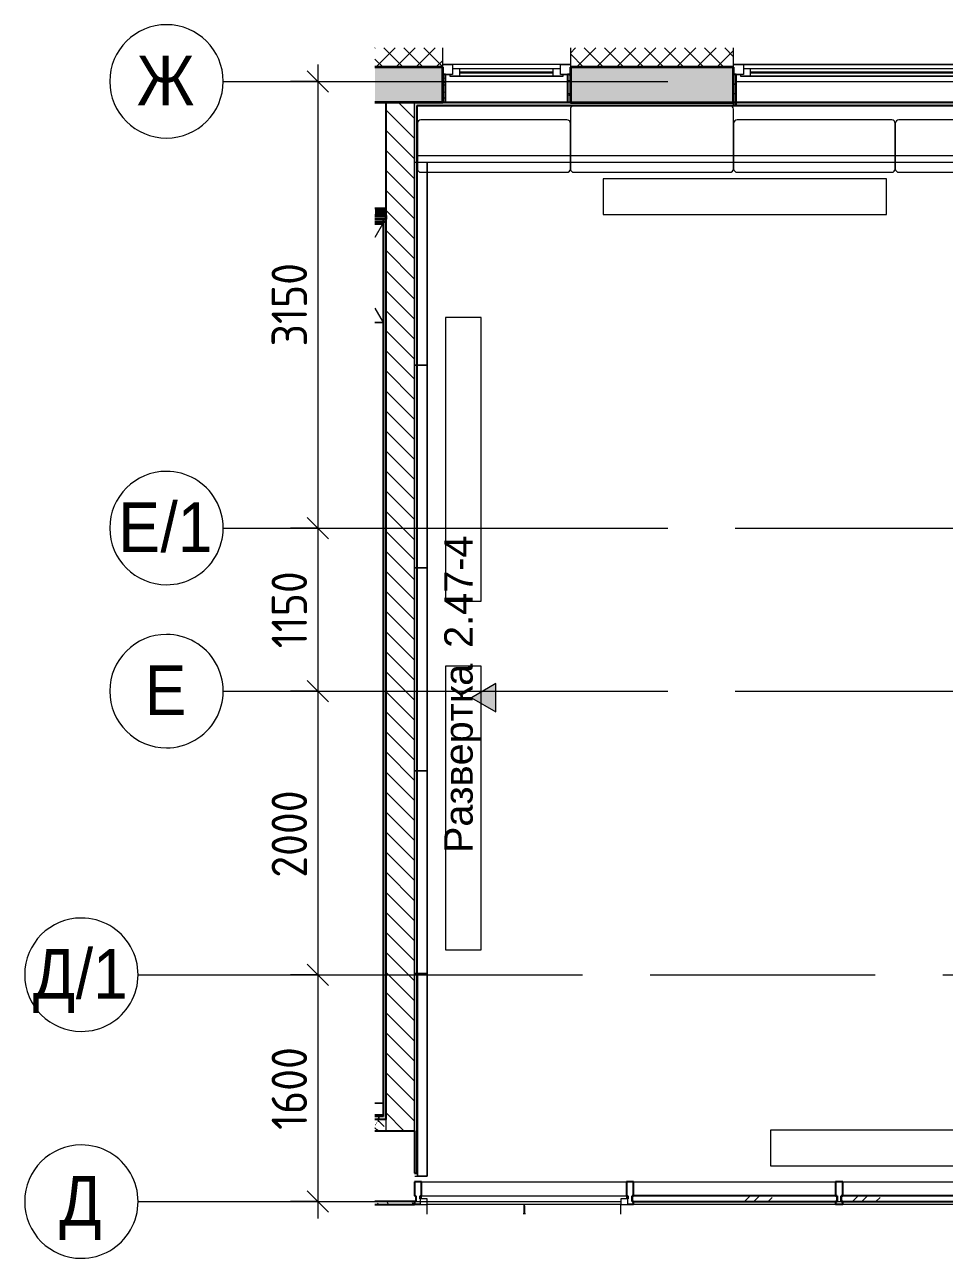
# Model space of a CAD drawing. Header units: millimetres. Extents: x 108302 to 166327, y -1987 to 21700.
# Drawn here: x 108302 to 114787, y 13000 to 21700 of the extents above; entities that cross this region are included whole.
import ezdxf

# ---------------------------------------------------------------- set-up
doc = ezdxf.new("R2010")
doc.units = ezdxf.units.MM
doc.linetypes.add('Осевая', pattern=[3175, 635, -476.25, 1587.5, -476.25])
for name, color, linetype, lineweight in [('A-ANNO-DIMS', 7, 'Continuous', 9), ('A-ANNO-DIMS-100', 7, 'Continuous', 9), ('A-DOOR', 7, 'Continuous', 9), ('A-DOOR-1', 7, 'Continuous', 13), ('A-GLAZ', 7, 'Continuous', 9), ('A-GLAZ-1', 7, 'Continuous', 13), ('A-GLAZ-CURT', 7, 'Continuous', 9), ('A-GLAZ-CURT-1', 7, 'Continuous', 25), ('A-GLAZ-CWMG', 7, 'Continuous', 9), ('A-GLAZ-CWMG-1', 7, 'Continuous', 25), ('A-WALL', 7, 'Continuous', 9), ('G-ANNO-SYMB', 7, 'Continuous', 9), ('I-WALL', 7, 'Continuous', 9), ('Оси', 7, 'Continuous', 9), ('Оси-1', 7, 'Continuous', 20), ('Оси-2', 7, 'Осевая', 9)]:
    doc.layers.add(name, color=color, linetype=linetype, lineweight=lineweight)
for name, color, linetype, lineweight, true_color in [('A-WALL-1', 7, 'Continuous', 35, 0x3c3c3c), ('A-WALL-2', 7, 'Continuous', 13, 0x3c3c3c), ('A-WALL-3', 7, 'Continuous', 25, 0x3c3c3c), ('A-WALL-FNSH-1', 7, 'Continuous', 13, 0x3c3c3c), ('I-FURN-1', 7, 'Continuous', 9, 0xf0f0f0)]:
    doc.layers.add(name, color=color, linetype=linetype, lineweight=lineweight, true_color=true_color)
doc.styles.add('Arial', font='arial.ttf', dxfattribs={"width": 0.9, "height": 350})
doc.styles.add('Arial_1', font='arial.ttf', dxfattribs={"height": 200})
doc.styles.add('ISOCPEUR', font='isocpeur.ttf', dxfattribs={"width": 0.9, "height": 250})
doc.dimstyles.new('ISO-2_5_0_9К_БОЛЬШОЙ', dxfattribs={"dimscale": 304.8, "dimtxt": 248.995294, "dimasz": 0.492126, "dimexe": 0.393701, "dimexo": 0.984252, "dimgap": 0, "dimtad": 1, "dimdec": 0, "dimrnd": 10, "dimzin": 0, "dimdsep": 46, "dimtxsty": 'ISOCPEUR', "dimblk1": 'OBLIQUE', "dimblk2": 'OBLIQUE', "dimsah": 1, "dimcen": 0.09, "dimdle": 0.393701, "dimazin": 0, "dimtfac": 1, "dimtdec": 4, "dimtix": 1, "dimtmove": 0, "dimatfit": 3, "dimfxl": 1, "dimtvp": 1, "dimtolj": 1, "dimtzin": 0, "dimarcsym": 2})
pattern_1 = [(0, (0, 0), (121.92, 30.48), [10.058, -81.382, 10.058, -81.382, -487.68]), (0, (0, 0), (121.92, 30.48), [-182.88, 10.058, -172.822, 10.058, -81.382, -213.36]), (0, (0, 0), (121.92, 30.48), [-457.2, 10.058, -50.902, 10.058, -142.342]), (120, (45.72, 15.24), (-87.356454, 90.345817), [10.058, -81.382, 10.058, -81.382, -487.68]), (120, (45.72, 15.24), (-87.356454, 90.345817), [-182.88, 10.058, -172.822, 10.058, -81.382, -213.36]), (120, (45.72, 15.24), (-87.356454, 90.345817), [-457.2, 10.058, -50.902, 10.058, -142.342]), (240, (60.96, 76.2), (-34.563546, -120.825817), [10.058, -81.382, 10.058, -81.382, -487.68]), (240, (60.96, 76.2), (-34.563546, -120.825817), [-182.88, 10.058, -172.822, 10.058, -81.382, -213.36]), (240, (60.96, 76.2), (-34.563546, -120.825817), [-457.2, 10.058, -50.902, 10.058, -142.342])]
pattern_2 = [(45, (0, 0), (-106.06602, 106.06602), []), (135, (0, 0), (-106.06602, -106.06602), [])]

# ---------------------------------------------------------------- blocks, each defined once
blk = doc.blocks.new('120_Окно_СКБ_1Ст - 120_Окно_СКБ_1Ст 900х2500_h_ с форточкой-22877787-План разверток пом_ 2_47_ Этаж 2')
at = {"layer": 'A-GLAZ'}
for p, q in [((450, -57), (-450, -57)), ((-429.6, -127), (-400, -127)), ((-330, -107), (330, -107)), ((330, -117), (-330, -117)), ((400, -127), (430.4, -127))]:
    blk.add_line(p, q, dxfattribs=at)
at = {"layer": 'A-GLAZ-1'}
for p, q in [((-450, -127), (-450, -57)), ((-450, -57), (-380, -57)), ((-380, -57), (-380, -127)), ((380, -87), (-380, -87)), ((-380, -87), (-380, -127)), ((-330, -137), (-330, -87)), ((330, -137), (330, -87)), ((380, -127), (380, -57)), ((380, -57), (450, -57)), ((380, -127), (380, -87)), ((450, -57), (450, -127)), ((-380, -127), (-450, -127)), ((-380, -127), (-400, -127)), ((-400, -127), (-400, -137)), ((-400, -137), (400, -137)), ((400, -137), (-400, -137)), ((450, -127), (380, -127)), ((400, -127), (380, -127)), ((400, -137), (400, -127))]:
    blk.add_line(p, q, dxfattribs=at)
blk = doc.blocks.new('120_Окно_СКБ_2Ст_Фрамуга сверху - 120_Окно_СКБ_2Ст_2300х2500_h_ ДОО-23103760-План разверток пом_ 2_47_ Этаж 2')
at = {"layer": 'A-GLAZ'}
for p, q in [((1150, -57), (-1150, -57)), ((-1080, -57), (1080, -57)), ((-1130, -127), (-1100, -127)), ((-1030, -107), (470, -107)), ((470, -117), (-1030, -117)), ((540, -127), (570, -127)), ((540, -127), (570, -127)), ((640, -107), (1030, -107)), ((1030, -117), (640, -117)), ((1100, -127), (1130, -127))]:
    blk.add_line(p, q, dxfattribs=at)
at = {"layer": 'A-GLAZ-1'}
for p, q in [((-1150, -127), (-1150, -57)), ((-1150, -57), (-1080, -57)), ((-1080, -57), (-1080, -127)), ((520, -87), (-1080, -87)), ((-1080, -87), (-1080, -127)), ((-1030, -137), (-1030, -87)), ((470, -137), (470, -87)), ((520, -127), (520, -57)), ((520, -57), (590, -57)), ((520, -127), (520, -87)), ((590, -57), (590, -127)), ((1080, -87), (590, -87)), ((590, -87), (590, -127)), ((640, -137), (640, -87)), ((1030, -137), (1030, -87)), ((1080, -127), (1080, -57)), ((1080, -57), (1150, -57)), ((1080, -127), (1080, -87)), ((1150, -57), (1150, -127)), ((-1080, -127), (-1150, -127)), ((-1080, -127), (-1100, -127)), ((-1100, -127), (-1100, -137)), ((-1100, -137), (540, -137)), ((540, -137), (-1100, -137)), ((590, -127), (520, -127)), ((540, -127), (520, -127)), ((540, -137), (540, -127)), ((590, -127), (570, -127)), ((570, -127), (570, -137)), ((570, -137), (1100, -137)), ((1100, -137), (570, -137)), ((1150, -127), (1080, -127)), ((1100, -127), (1080, -127)), ((1100, -137), (1100, -127))]:
    blk.add_line(p, q, dxfattribs=at)
blk = doc.blocks.new('Стол базовый прямоугольный - 5_7-26328560-План разверток пом_ 2_47_ Этаж 2')
at = {"layer": 'I-FURN-1'}
for p, q in [((1000, 125), (-1000, 125)), ((-1000, 125), (-1000, -125)), ((1000, -125), (1000, 125)), ((-1000, -125), (1000, -125))]:
    blk.add_line(p, q, dxfattribs=at)
blk = doc.blocks.new('Шкаф параметрический - 1_126-V2-План разверток пом_ 2_47_ Этаж 2')
at = {"layer": 'I-FURN-1'}
for p, q in [((0, 0), (7, -4)), ((7, 0), (0, 0)), ((0, 0), (0, -57.1)), ((0, -57.1), (0, 0)), ((0, 0), (7, 0)), ((700, 0), (7, 0)), ((7, 0), (700, 0)), ((600, -57.1), (700, 0)), ((700, -57.1), (700, 0)), ((700, 0), (700, -57.1)), ((7, -4), (100, -57.1))]:
    blk.add_line(p, q, dxfattribs=at)
blk = doc.blocks.new('Мат в спортивном зале - Т19-31180416-План разверток пом_ 2_47_ Этаж 2')
at = {"layer": 'I-FURN-1'}
for p, q in [((-548.7, 925.9), (-548.7, 906.7)), ((881.3, 909.3), (-548.7, 909.3)), ((-548.7, 909.3), (-548.7, 839.3)), ((-548.7, 839.3), (-548.7, 909.3)), ((-548.7, 909.3), (881.3, 909.3)), ((881.3, 906.7), (881.3, 925.9)), ((881.3, 839.3), (881.3, 909.3)), ((881.3, 909.3), (881.3, 839.3)), ((-548.7, 839.3), (881.3, 839.3)), ((881.3, 839.3), (-548.7, 839.3))]:
    blk.add_line(p, q, dxfattribs=at)
blk = doc.blocks.new('Мат в спортивном зале - Т19-V3-План разверток пом_ 2_47_ Этаж 2')
at = {"layer": 'I-FURN-1'}
for p, q in [((-548.7, 925.9), (-548.7, 906.7)), ((881.3, 909.3), (-548.7, 909.3)), ((-548.7, 909.3), (-548.7, 839.3)), ((-548.7, 839.3), (-548.7, 909.3)), ((-548.7, 909.3), (881.3, 909.3)), ((881.3, 906.7), (881.3, 925.9)), ((881.3, 839.3), (881.3, 909.3)), ((-548.7, 839.3), (881.3, 839.3)), ((880.3, 839.3), (-548.7, 839.3))]:
    blk.add_line(p, q, dxfattribs=at)
blk = doc.blocks.new('Мат 1100х400х800_h_ - 0965 x 1905mm - Twin-31181967-План разверток пом_ 2_47_ Этаж 2')
at = {"layer": 'I-FURN-1'}
for p, q in [((-458.7, 925.9), (-458.7, 506.7)), ((665.9, 951.3), (-433.3, 951.3)), ((691.3, 506.7), (691.3, 925.9)), ((-433.3, 481.3), (665.9, 481.3))]:
    blk.add_line(p, q, dxfattribs=at)
for centre, start, end in [((-433.3, 925.9), 90, 180), ((665.9, 925.9), 0, 90), ((-433.3, 506.7), 180, 270), ((665.9, 506.7), 270, 360)]:
    blk.add_arc(centre, 25.4, start, end, dxfattribs=at)
blk = doc.blocks.new('Мат 1080х300х800_h_ около окна - Т22-31188550-План разверток пом_ 2_47_ Этаж 2')
at = {"layer": 'I-FURN-1'}
for p, q in [((-458.7, 825.9), (-458.7, 551.3)), ((595.9, 851.3), (-433.3, 851.3)), ((621.3, 506.7), (621.3, 825.9)), ((-458.7, 551.3), (-458.7, 506.7)), ((-433.3, 481.3), (-389.2, 481.3)), ((-389.2, 481.3), (595.9, 481.3))]:
    blk.add_line(p, q, dxfattribs=at)
for centre, start, end in [((-433.3, 825.9), 90, 180), ((595.9, 825.9), 0, 90), ((-433.3, 506.7), 180, 270), ((595.9, 506.7), 270, 360)]:
    blk.add_arc(centre, 25.4, start, end, dxfattribs=at)
blk = doc.blocks.new('Мат 1140х300х800_h_ около окна - Т21-31189074-План разверток пом_ 2_47_ Этаж 2')
at = {"layer": 'I-FURN-1'}
for p, q in [((-458.7, 825.9), (-458.7, 506.7)), ((655.9, 851.3), (-433.3, 851.3)), ((681.3, 506.7), (681.3, 825.9)), ((-433.3, 481.3), (655.9, 481.3))]:
    blk.add_line(p, q, dxfattribs=at)
for centre, start, end in [((-433.3, 825.9), 90, 180), ((655.9, 825.9), 0, 90), ((-433.3, 506.7), 180, 270), ((655.9, 506.7), 270, 360)]:
    blk.add_arc(centre, 25.4, start, end, dxfattribs=at)
blk = doc.blocks.new('Мат 1140х300х800_h_ около окна - Т21-V4-План разверток пом_ 2_47_ Этаж 2')
at = {"layer": 'I-FURN-1'}
for p, q in [((-458.7, 825.9), (-458.7, 506.7)), ((450.3, 851.3), (-433.3, 851.3)), ((655.9, 851.3), (525.3, 851.3)), ((681.3, 646.3), (681.3, 825.9)), ((681.3, 506.7), (681.3, 550.3)), ((-433.3, 481.3), (655.9, 481.3))]:
    blk.add_line(p, q, dxfattribs=at)
for centre, start, end in [((-433.3, 825.9), 90, 180), ((655.9, 825.9), 0, 90), ((-433.3, 506.7), 180, 270), ((655.9, 506.7), 270, 360)]:
    blk.add_arc(centre, 25.4, start, end, dxfattribs=at)
blk = doc.blocks.new('Прямоугольный импост - Импост структурный с накладкой - 160мм Темный-32356295-План разверток пом_ 2_47_ Этаж 2')
at = {"layer": 'A-GLAZ-CWMG-1'}
for p, q in [((-50, 40), (-50, 140)), ((-50, 140), (0, 140)), ((0, 140), (0, 40)), ((-40, 40), (-50, 40)), ((-40, 20), (-40, 40)), ((-10, 40), (-10, 0)), ((0, 40), (-10, 40)), ((-10, 0), (0, 0)), ((0, 0), (0, -17)), ((0, -17), (-40, -17))]:
    blk.add_line(p, q, dxfattribs=at)
blk = doc.blocks.new('Системная панель - Стекло - 40мм-32428871-План разверток пом_ 2_47_ Этаж 2')
at = {"layer": 'A-GLAZ-CURT'}
h = blk.add_hatch(dxfattribs=at)
h.set_pattern_fill('FP_12', color=256, style=0, pattern_type=2)
h.set_pattern_definition([(225, (114910, 13300), (282.8427, -282.8427), [200, -600]), (225, (115110, 13400), (282.8427, -282.8427), [600, -200]), (225, (114710, 13500), (282.8427, -282.8427), [200, -600])])
h.paths.add_polyline_path([(-749.5, 0), (-749.5, -40), (749.5, -40), (749.5, 0)])
at = {"layer": 'A-GLAZ-CURT-1'}
for p, q in [((749.5, 0), (-749.5, 0)), ((-749.5, 0), (-749.5, -40)), ((749.5, -40), (749.5, 0)), ((-749.5, -40), (749.5, -40))]:
    blk.add_line(p, q, dxfattribs=at)
blk = doc.blocks.new('Дверь_Витражная_остекление_ - ВВ-23-32429828-План разверток пом_ 2_47_ Этаж 2')
at = {"layer": 'A-DOOR'}
for p, q in [((-682.5, 87.5), (-682.5, 20)), ((682.5, 87.5), (682.5, 20))]:
    blk.add_line(p, q, dxfattribs=at)
for centre, radius, start, end in [((-682.5, 20), 680, 360, 5.70746), ((682.5, 20), 685, 174.3342, 180)]:
    blk.add_arc(centre, radius, start, end, dxfattribs=at)
at = {"layer": 'A-DOOR-1'}
for p, q in [((-682.5, 20), (-732.5, 20)), ((-732.5, 20), (-732.5, -20)), ((-682.5, -20), (-682.5, 20)), ((732.5, 20), (682.5, 20)), ((682.5, 20), (682.5, -20)), ((732.5, -20), (732.5, 20)), ((-732.5, -20), (-682.5, -20)), ((682.5, -20), (732.5, -20))]:
    blk.add_line(p, q, dxfattribs=at)
blk = doc.blocks.new('Прямоугольный импост - Импост структурный с накладкой - 160мм Темный-32428730-План разверток пом_ 2_47_ Этаж 2')
at = {"layer": 'A-GLAZ-CWMG'}
for p, q in [((111100.5, 13540), (112545.5, 13540)), ((111100.5, 13420), (111100.5, 13440)), ((111100.5, 13440), (112545.5, 13440)), ((111140.5, 13400), (112505.5, 13400)), ((112545.5, 13440), (112545.5, 13420)), ((111140.5, 13383), (112505.5, 13383))]:
    blk.add_line(p, q, dxfattribs=at)
blk = doc.blocks.new('Прямоугольный импост - Импост структурный с накладкой - 160мм Темный-32428868-План разверток пом_ 2_47_ Этаж 2')
at = {"layer": 'A-GLAZ-CWMG'}
for p, q in [((114070.5, 13540), (115549.5, 13540)), ((114070.5, 13383), (115549.5, 13383))]:
    blk.add_line(p, q, dxfattribs=at)
blk = doc.blocks.new('Системная панель - Стекло - 40мм-32428872-План разверток пом_ 2_47_ Этаж 2')
at = {"layer": 'A-GLAZ-CURT'}
h = blk.add_hatch(dxfattribs=at)
h.set_pattern_fill('FP_13', color=256, style=0, pattern_type=2)
h.set_pattern_definition([(225, (113408, 13300), (282.8427, -282.8427), [200, -600]), (225, (113608, 13400), (282.8427, -282.8427), [600, -200]), (225, (113208, 13500), (282.8427, -282.8427), [200, -600])])
h.paths.add_polyline_path([(-722.5, 0), (-722.5, -40), (722.5, -40), (722.5, 0), (-145.5, 0)])
at = {"layer": 'A-GLAZ-CURT-1'}
for p, q in [((722.5, 0), (-722.5, 0)), ((-722.5, 0), (-722.5, -40)), ((722.5, -40), (722.5, 0)), ((-722.5, -40), (722.5, -40))]:
    blk.add_line(p, q, dxfattribs=at)
blk = doc.blocks.new('Прямоугольный импост - Импост структурный с накладкой - 160мм Темный-32428869-План разверток пом_ 2_47_ Этаж 2')
at = {"layer": 'A-GLAZ-CWMG'}
for p, q in [((112595.5, 13540), (114020.5, 13540)), ((112595.5, 13383), (114020.5, 13383))]:
    blk.add_line(p, q, dxfattribs=at)
blk = doc.blocks.new('Прямоугольный импост - Импост структурный с накладкой - 160мм Темный-32356291-План разверток пом_ 2_47_ Этаж 2')
at = {"layer": 'A-GLAZ-CWMG-1'}
for p, q in [((-25, 40), (-25, 140)), ((-25, 140), (25, 140)), ((25, 140), (25, 40)), ((-15, 40), (-25, 40)), ((-25, -17), (-25, 0)), ((-25, 0), (-15, 0)), ((-15, 0), (-15, 40)), ((15, 40), (15, 20)), ((25, 40), (15, 40)), ((15, -17), (-25, -17))]:
    blk.add_line(p, q, dxfattribs=at)
blk = doc.blocks.new('Прямоугольный импост - Импост структурный с накладкой - 160мм Темный-30755836-План разверток пом_ 2_47_ Этаж 2')
at = {"layer": 'A-GLAZ-CWMG-1'}
for p, q in [((-25, 40), (-25, 140)), ((-25, 140), (25, 140)), ((25, 140), (25, 40)), ((-15, 40), (-25, 40)), ((-25, -17), (-25, 0)), ((-25, 0), (-15, 0)), ((-15, 0), (-15, 40)), ((15, 40), (15, 0)), ((25, 40), (15, 40)), ((15, 0), (25, 0)), ((25, 0), (25, -17)), ((25, -17), (-25, -17))]:
    blk.add_line(p, q, dxfattribs=at)
blk = doc.blocks.new('Ось сетки - D8-29747960-План разверток пом_ 2_47_ Этаж 2')
at = {"layer": 'Оси-1'}
for start, end in [(360, 180), (180, 360)]:
    blk.add_arc((0, 0), 4, start, end, dxfattribs=at)
blk = doc.blocks.new('Фасад - Марка фасада_Указатель-25386507-План разверток пом_ 2_47_ Этаж 2')
at = {"layer": 'G-ANNO-SYMB'}
blk.add_hatch(color=256, dxfattribs=at).paths.add_polyline_path([(-1, 0), (0, 1.732), (1, 0), (0, 0)])
for p, q in [((0, 1.732), (-1, 0)), ((1, 0), (0, 1.732)), ((-1, 0), (0, 0)), ((0, 0), (1, 0))]:
    blk.add_line(p, q, dxfattribs=at)
blk = doc.blocks.new('DIMBLOCK1-План разверток пом_ 2_47_ Этаж 2')
at = {"layer": 'A-ANNO-DIMS-100'}
for p, q in [((110369.9, 21420), (110369.9, 18150)), ((110175.9, 21300), (110489.9, 21300)), ((110369.9, 21300), (110175.9, 21300)), ((110175.9, 18150), (110489.9, 18150)), ((110369.9, 18150), (110175.9, 18150))]:
    blk.add_line(p, q, dxfattribs=at)
at = {"layer": 'A-ANNO-DIMS-100', "lineweight": 20}
for p, q in [((110369.9, 21300), (110294.9, 21375)), ((110369.9, 21300), (110444.9, 21225)), ((110369.9, 18150), (110294.9, 18225)), ((110369.9, 18150), (110444.9, 18075))]:
    blk.add_line(p, q, dxfattribs=at)
at = {"layer": 'A-ANNO-DIMS-100', "color": 0, "insert": (110043.2, 19430.5), "char_height": 250, "width": 706.764, "attachment_point": 1, "rotation": 90, "line_spacing_factor": 1.149209, "style": 'ISOCPEUR'}
blk.add_mtext('3150', dxfattribs=at)
blk = doc.blocks.new('_Oblique')
at = {"color": 0, "linetype": 'ByBlock', "lineweight": -2}
blk.add_line((-0.5, -0.5), (0.5, 0.5), dxfattribs=at)
blk = doc.blocks.new('DIMBLOCK2-План разверток пом_ 2_47_ Этаж 2')
at = {"layer": 'A-ANNO-DIMS-100', "lineweight": 20}
for p, q in [((110369.9, 18150), (110294.9, 18225)), ((110369.9, 18150), (110444.9, 18075)), ((110369.9, 17000), (110294.9, 17075)), ((110369.9, 17000), (110444.9, 16925))]:
    blk.add_line(p, q, dxfattribs=at)
at = {"layer": 'A-ANNO-DIMS-100'}
for p, q in [((110175.9, 18150), (110489.9, 18150)), ((110369.9, 18150), (110175.9, 18150)), ((110369.9, 18150), (110369.9, 17000)), ((110175.9, 17000), (110489.9, 17000)), ((110369.9, 17000), (110175.9, 17000))]:
    blk.add_line(p, q, dxfattribs=at)
at = {"layer": 'A-ANNO-DIMS-100', "color": 0, "insert": (110043.2, 17302.1), "char_height": 250, "width": 655.049, "attachment_point": 1, "rotation": 90, "line_spacing_factor": 1.149209, "style": 'ISOCPEUR'}
blk.add_mtext('1150', dxfattribs=at)
blk = doc.blocks.new('DIMBLOCK3-План разверток пом_ 2_47_ Этаж 2')
at = {"layer": 'A-ANNO-DIMS-100', "lineweight": 20}
for p, q in [((110369.9, 17000), (110294.9, 17075)), ((110369.9, 17000), (110444.9, 16925)), ((110369.9, 15000), (110294.9, 15075)), ((110369.9, 15000), (110444.9, 14925))]:
    blk.add_line(p, q, dxfattribs=at)
at = {"layer": 'A-ANNO-DIMS-100'}
for p, q in [((110175.9, 17000), (110489.9, 17000)), ((110369.9, 17000), (110175.9, 17000)), ((110369.9, 17000), (110369.9, 15000)), ((110175.9, 15000), (110489.9, 15000)), ((110369.9, 15000), (110175.9, 15000))]:
    blk.add_line(p, q, dxfattribs=at)
at = {"layer": 'A-ANNO-DIMS-100', "color": 0, "insert": (110043.2, 15684), "char_height": 250, "width": 758.478, "attachment_point": 1, "rotation": 90, "line_spacing_factor": 1.149209, "style": 'ISOCPEUR'}
blk.add_mtext('2000', dxfattribs=at)
blk = doc.blocks.new('DIMBLOCK4-План разверток пом_ 2_47_ Этаж 2')
at = {"layer": 'A-ANNO-DIMS-100', "lineweight": 20}
for p, q in [((110369.9, 15000), (110294.9, 15075)), ((110369.9, 15000), (110444.9, 14925)), ((110369.9, 13400), (110294.9, 13475)), ((110369.9, 13400), (110444.9, 13325))]:
    blk.add_line(p, q, dxfattribs=at)
at = {"layer": 'A-ANNO-DIMS-100'}
for p, q in [((110175.9, 15000), (110489.9, 15000)), ((110369.9, 15000), (110175.9, 15000)), ((110369.9, 15000), (110369.9, 13280)), ((110175.9, 13400), (110489.9, 13400)), ((110369.9, 13400), (110175.9, 13400))]:
    blk.add_line(p, q, dxfattribs=at)
at = {"layer": 'A-ANNO-DIMS-100', "color": 0, "insert": (110043.2, 13905.5), "char_height": 250, "width": 706.764, "attachment_point": 1, "rotation": 90, "line_spacing_factor": 1.149209, "style": 'ISOCPEUR'}
blk.add_mtext('1600', dxfattribs=at)

msp = doc.modelspace()

# ---------------------------------------------------------------- hatches: boundary and pattern name
at = {"layer": 'A-WALL'}
h = msp.add_hatch(dxfattribs=at)
h.set_pattern_fill('FP_2', color=256, style=0, pattern_type=2)
h.set_pattern_definition([(45, (0, 0), (-70.71068, 70.71068), []), (135, (0, 0), (-70.71068, -70.71068), [])])
h.paths.add_polyline_path([(121210, 21400), (121498.6, 21400), (121498.6, 21536.3), (120150.2, 21536.3), (120150.2, 21400), (120828.1, 21400)])
h.paths.add_polyline_path([(118816.9, 21400), (119250.2, 21400), (119250.2, 21536.3), (117900.4, 21536.3), (117900.4, 21400), (118146.5, 21400)])
h.paths.add_polyline_path([(117000.4, 21400), (117000.4, 21536.3), (115600.4, 21536.3), (115600.4, 21400), (116135.2, 21400)])
h.paths.add_polyline_path([(113300.4, 21400), (113300.4, 21536.3), (112150, 21536.3), (112150, 21400)])
h.paths.add_polyline_path([(110771.9, 21400), (111250, 21400), (111250, 21536.3), (110771.9, 21536.3), (110771.9, 21494.8)])
at = {"layer": 'I-WALL'}
h = msp.add_hatch(dxfattribs=at)
h.set_pattern_fill('FP_1', color=256, style=0, pattern_type=2)
h.set_pattern_definition([(45, (0, 0), (-57.024626, 57.024626), []), (45, (57.025, 0), (-57.024626, 57.024626), [100.806, -20.161, 3.353, -16.808])])
h.paths.add_polyline_path([(120828.1, 21150), (121210, 21150), (121210, 21400), (120150.2, 21400), (120150.2, 21150), (120157.7, 21150)])
h.paths.add_polyline_path([(119250.2, 21150), (119250.2, 21400), (117900.4, 21400), (117900.4, 21150), (118816.9, 21150)])
h.paths.add_polyline_path([(117000.4, 21150), (117000.4, 21400), (115600.4, 21400), (115600.4, 21150), (116135.2, 21150)])
h.paths.add_polyline_path([(113300.4, 21150), (113300.4, 21400), (112150, 21400), (112150, 21150)])
h.paths.add_polyline_path([(110850, 21150), (111250, 21150), (111250, 21400), (110771.9, 21400), (110771.9, 21150)])
h = msp.add_hatch(dxfattribs=at)
h.set_pattern_fill('FP_8', color=256, style=0, pattern_type=2)
h.set_pattern_definition(pattern_1)
h.paths.add_polyline_path([(111270.4, 21150), (111270.4, 21348), (111250.4, 21348), (111250.4, 21150)])
h = msp.add_hatch(dxfattribs=at)
h.set_pattern_fill('FP_8', color=256, style=0, pattern_type=2)
h.set_pattern_definition(pattern_1)
h.paths.add_polyline_path([(112150.4, 21150), (112150.4, 21348), (112130.4, 21348), (112130.4, 21150)])
h = msp.add_hatch(dxfattribs=at)
h.set_pattern_fill('FP_8', color=256, style=0, pattern_type=2)
h.set_pattern_definition(pattern_1)
h.paths.add_polyline_path([(113320.4, 21130), (113320.4, 21348), (113300.4, 21348), (113300.4, 21130)])
h = msp.add_hatch(dxfattribs=at)
h.set_pattern_fill('FP_3', color=256, style=0, pattern_type=2)
h.set_pattern_definition([(135, (0, 0), (-70.71068, -70.71068), [])])
h.paths.add_polyline_path([(110850, 13900), (111050, 13900), (111050, 21150), (110850, 21150), (110850, 13980)])
h = msp.add_hatch(dxfattribs=at)
h.set_pattern_fill('FP_8', color=256, style=0, pattern_type=2)
h.set_pattern_definition(pattern_1)
h.paths.add_polyline_path([(115580.4, 21130), (115580.4, 21150), (111050, 21150), (111050, 21130), (115464.8, 21130)])
h = msp.add_hatch(dxfattribs=at)
h.set_pattern_fill('FP_8', color=256, style=0, pattern_type=2)
h.set_pattern_definition(pattern_1)
h.paths.add_polyline_path([(111070, 13600), (111070, 21130), (111050, 21130), (111050, 13600)])
msp.add_hatch(color=256, dxfattribs=at).paths.add_polyline_path([(110850, 20354), (110850, 20404), (110771.9, 20404), (110771.9, 20354)])
h = msp.add_hatch(dxfattribs=at)
h.set_pattern_fill('FP_9', color=256, style=0, pattern_type=2)
h.set_pattern_definition(pattern_2)
h.paths.add_polyline_path([(110850, 20341.5), (110850, 20354), (110771.9, 20354), (110771.9, 20341.5)])
h = msp.add_hatch(dxfattribs=at)
h.set_pattern_fill('FP_9', color=256, style=0, pattern_type=2)
h.set_pattern_definition(pattern_2)
h.paths.add_polyline_path([(110830, 20329), (110850, 20329), (110850, 20341.5), (110771.9, 20341.5), (110771.9, 20329)])
h = msp.add_hatch(dxfattribs=at)
h.set_pattern_fill('FP_8', color=256, style=0, pattern_type=2)
h.set_pattern_definition(pattern_1)
h.paths.add_polyline_path([(110850, 20309), (110850, 20329), (110771.9, 20329), (110771.9, 20309)])
h = msp.add_hatch(dxfattribs=at)
h.set_pattern_fill('FP_8', color=256, style=0, pattern_type=2)
h.set_pattern_definition(pattern_1)
h.paths.add_polyline_path([(110830, 13980), (110850, 13980), (110850, 20329), (110830, 20329), (110830, 14000)])
h = msp.add_hatch(dxfattribs=at)
h.set_pattern_fill('FP_8', color=256, style=0, pattern_type=2)
h.set_pattern_definition(pattern_1)
h.paths.add_polyline_path([(110830, 13980), (110830, 14000), (110771.9, 14000), (110771.9, 13980)])
h = msp.add_hatch(dxfattribs=at)
h.set_pattern_fill('FP_7', color=256, style=0, pattern_type=2)
h.set_pattern_definition([(135, (0, 0), (-75.43415, -75.43415), [106.68, -17.78, 3.556, -17.78]), (135, (0, 75.39), (-75.43415, -75.43415), []), (50, (0, 0), (127.52922, -11.15758), [13.335, -146.685]), (355, (0, 0), (-24.66966, 133.74002), [10.668, -117.348]), (100.451, (10.63, -0.93), (102.85973, 122.58178), [11.333, -124.663]), (46.184, (0, 35.56), (189.75516, -29.43036), [20.002, -220.027]), (96.636, (15.81, 33.1), (166.1822, 173.1996), [17, -186.995]), (351.184, (0, 35.56), (166.18393, 173.19757), [16.002, -176.022]), (21, (17.78, 26.67), (106.130265, -71.58603), [13.335, -146.685]), (326, (17.78, 26.67), (43.26188, 128.93175), [10.668, -117.348]), (71.451, (26.62, 20.7), (149.39198, 57.34505), [11.333, -124.663]), (37.5, (0, 0), (2.162228, 59.188357), [3.353, -112.573, 3.353, -115.773, -117.792]), (37.5, (0, 0), (2.162228, 59.188357), [-235.052, 3.353, -114.44]), (7.5, (0, 0), (46.773857, 70.126152), [3.353, -64.567, 3.353, -109.906, -44.894]), (7.5, (0, 0), (46.773857, 70.126152), [-181.178, 3.353, -41.542]), (327.5, (-39.65, 0), (94.913671, -4.010093), [3.353, -41.097, 3.353, -135.331, -184.023]), (327.5, (-39.65, 0), (94.913671, -4.010093), [-183.134, 3.353, -180.67]), (317.5, (-57.43, 0), (103.69057, 17.79882), [3.353, -54.432, 3.353, -88.748, -130.683]), (317.5, (-57.43, 0), (103.69057, 17.79882), [-149.885, 3.353, -127.33])])
h.paths.add_polyline_path([(110850, 13900), (110850, 13980), (110771.9, 13980), (110771.9, 13900)])
h = msp.add_hatch(dxfattribs=at)
h.set_pattern_fill('FP_8', color=256, style=0, pattern_type=2)
h.set_pattern_definition(pattern_1)
h.paths.add_polyline_path([(111050.5, 13380), (111050.5, 13400), (110771.9, 13400), (110771.9, 13380)])

# ---------------------------------------------------------------- linework, layer by layer
at = {"layer": 'A-WALL'}
for p, q in [((111050, 13900), (111050, 21150)), ((110850, 20341.5), (110771.9, 20341.5)), ((110850, 13900), (110850, 13980))]:
    msp.add_line(p, q, dxfattribs=at)
at = {"layer": 'A-WALL-1'}
for p, q in [((111250, 21400), (110771.9, 21400)), ((111250, 21150), (111250, 21400)), ((112150, 21400), (112150, 21150)), ((113300.4, 21400), (112150, 21400)), ((113300.4, 21150), (113300.4, 21400)), ((111250, 21150), (110771.9, 21150)), ((112150, 21150), (113300.4, 21150)), ((110850, 20354), (110771.9, 20354)), ((110771.9, 20329), (110850, 20329)), ((110850, 20329), (110850, 20354))]:
    msp.add_line(p, q, dxfattribs=at)
at = {"layer": 'A-WALL-2'}
for p, q in [((111250, 21400), (111250, 21536.3)), ((112150, 21536.3), (112150, 21400)), ((113300.4, 21400), (113300.4, 21536.3))]:
    msp.add_line(p, q, dxfattribs=at)
at = {"layer": 'A-WALL-3'}
for p, q in [((111270.4, 21348), (111250.4, 21348)), ((111250.4, 21348), (111250.4, 21150)), ((111270.4, 21150), (111270.4, 21348)), ((112150.4, 21348), (112130.4, 21348)), ((112130.4, 21348), (112130.4, 21150)), ((112150.4, 21150), (112150.4, 21348)), ((113320.4, 21348), (113300.4, 21348)), ((113320.4, 21130), (113320.4, 21348)), ((110850, 13980), (110850, 21150)), ((115350.4, 21150), (111250, 21150)), ((113300.4, 21150), (113300.4, 21130)), ((111070, 21130), (115580.4, 21130)), ((111070, 13600), (111070, 21130)), ((110850, 20404), (110771.9, 20404)), ((110771.9, 20309), (110850, 20309)), ((110830, 20329), (110830, 14000)), ((110830, 14000), (110771.9, 14000)), ((110850, 13980), (110771.9, 13980)), ((110771.9, 13900), (111050, 13900)), ((111050, 13900), (111050, 13600)), ((111050, 13600), (111070, 13600)), ((111050.5, 13400), (110771.9, 13400)), ((111050.5, 13380), (111050.5, 13400)), ((110771.9, 13380), (111050.5, 13380))]:
    msp.add_line(p, q, dxfattribs=at)
at = {"layer": 'A-WALL-FNSH-1'}
for p, q in [((111271.4, 21348), (111270.4, 21348)), ((111271.4, 21150), (111271.4, 21348)), ((112130.4, 21348), (112129.4, 21348)), ((112129.4, 21348), (112129.4, 21150)), ((113321.4, 21348), (113320.4, 21348)), ((113321.4, 21129), (113321.4, 21348)), ((111071, 15009), (111071, 21129)), ((111071, 21129), (111250, 21129)), ((111250, 21129), (111250, 21130)), ((112150, 21130), (112150, 21129)), ((112150, 21129), (113300.4, 21129)), ((113300.4, 21129), (113300.4, 21130)), ((113320.4, 21130), (113320.4, 21129)), ((113320.4, 21129), (113321.4, 21129)), ((110771.9, 20308), (110830, 20308)), ((110829, 20309), (110829, 14001)), ((110830, 14001), (110830, 20309)), ((111071, 13600), (111071, 15008.3)), ((110824.5, 14011), (110771.9, 14011)), ((110824.5, 14000), (110824.5, 14011)), ((110829, 14001), (110830, 14001)), ((111070, 13600), (111071, 13600)), ((111050, 13380.5), (110771.9, 13380.5)), ((110771.9, 13379.5), (111050, 13379.5)), ((111050, 13379.5), (111050, 13380.5))]:
    msp.add_line(p, q, dxfattribs=at)
at = {"layer": 'I-FURN-1'}
for p, q in [((110835, 20293), (110771.9, 20293)), ((110771.9, 20293), (110829, 20293)), ((110835, 14093.6), (110835, 20293)), ((110771.9, 14093.6), (110835, 14093.6)), ((110830, 14093.6), (110771.9, 14093.6))]:
    msp.add_line(p, q, dxfattribs=at)
at = {"layer": 'I-WALL'}
for p, q in [((112150, 21129), (111250, 21129)), ((115350.4, 21129), (113300.4, 21129)), ((111071, 20778), (115350.4, 20778)), ((115350.4, 20728), (111071, 20728))]:
    msp.add_line(p, q, dxfattribs=at)
at = {"layer": 'Оси'}
for p, q in [((109701.8, 21300), (112201.8, 21300)), ((109701.8, 18150), (112201.8, 18150)), ((109701.8, 17000), (112201.8, 17000)), ((109101.8, 15000), (111601.8, 15000)), ((109101.8, 13400), (111601.8, 13400))]:
    msp.add_line(p, q, dxfattribs=at)
at = {"layer": 'Оси-2'}
for p, q in [((112201.8, 21300), (118950, 21300)), ((112201.8, 18150), (118950, 18150)), ((112201.8, 17000), (118950, 17000)), ((111601.8, 15000), (118350, 15000)), ((111601.8, 13400), (118350, 13400))]:
    msp.add_line(p, q, dxfattribs=at)

# ---------------------------------------------------------------- block references
at = {"layer": 'A-DOOR', "rotation": 180}
msp.add_blockref('Дверь_Витражная_остекление_ - ВВ-23-32429828-План разверток пом_ 2_47_ Этаж 2', (111823, 13400), dxfattribs=at)
at = {"layer": 'A-GLAZ'}
for name, p in [('120_Окно_СКБ_1Ст - 120_Окно_СКБ_1Ст 900х2500_h_ с форточкой-22877787-План разверток пом_ 2_47_ Этаж 2', (111700, 21475)), ('120_Окно_СКБ_2Ст_Фрамуга сверху - 120_Окно_СКБ_2Ст_2300х2500_h_ ДОО-23103760-План разверток пом_ 2_47_ Этаж 2', (114450.4, 21475))]:
    msp.add_blockref(name, p, dxfattribs=at)
at = {"layer": 'A-GLAZ-CURT', "rotation": 180}
for name, p in [('Системная панель - Стекло - 40мм-32428872-План разверток пом_ 2_47_ Этаж 2', (113308, 13400)), ('Системная панель - Стекло - 40мм-32428871-План разверток пом_ 2_47_ Этаж 2', (114810, 13400))]:
    msp.add_blockref(name, p, dxfattribs=at)
at = {"layer": 'A-GLAZ-CWMG', "extrusion": (0, 0, -1)}
for name, p in [('Прямоугольный импост - Импост структурный с накладкой - 160мм Темный-32356295-План разверток пом_ 2_47_ Этаж 2', (-111050.5, 13400)), ('Прямоугольный импост - Импост структурный с накладкой - 160мм Темный-32356291-План разверток пом_ 2_47_ Этаж 2', (-112570.5, 13400)), ('Прямоугольный импост - Импост структурный с накладкой - 160мм Темный-30755836-План разверток пом_ 2_47_ Этаж 2', (-114045.5, 13400))]:
    msp.add_blockref(name, p, dxfattribs=at)
at = {"layer": 'A-GLAZ-CWMG'}
for name in ['Прямоугольный импост - Импост структурный с накладкой - 160мм Темный-32428730-План разверток пом_ 2_47_ Этаж 2', 'Прямоугольный импост - Импост структурный с накладкой - 160мм Темный-32428869-План разверток пом_ 2_47_ Этаж 2', 'Прямоугольный импост - Импост структурный с накладкой - 160мм Темный-32428868-План разверток пом_ 2_47_ Этаж 2']:
    msp.add_blockref(name, (0, 0), dxfattribs=at)
at = {"layer": 'G-ANNO-SYMB', "xscale": 99.99999999999993, "yscale": 99.99999999999993, "zscale": 99.99999999999993, "rotation": 89.99999999999962}
msp.add_blockref('Фасад - Марка фасада_Указатель-25386507-План разверток пом_ 2_47_ Этаж 2', (111625, 16953), dxfattribs=at)
at = {"layer": 'I-FURN-1'}
for name, p in [('Мат 1100х400х800_h_ - 0965 x 1905mm - Twin-31181967-План разверток пом_ 2_47_ Этаж 2', (112608.7, 20177.7)), ('Мат 1080х300х800_h_ около окна - Т22-31188550-План разверток пом_ 2_47_ Этаж 2', (111529.7, 20177.7)), ('Мат 1140х300х800_h_ около окна - Т21-31189074-План разверток пом_ 2_47_ Этаж 2', (113760.2, 20177.7)), ('Мат 1140х300х800_h_ около окна - Т21-V4-План разверток пом_ 2_47_ Этаж 2', (114900.2, 20177.7))]:
    msp.add_blockref(name, p, dxfattribs=at)
for name, p, rotation in [('Мат в спортивном зале - Т19-V3-План разверток пом_ 2_47_ Этаж 2', (111979.8, 19847.7), 90.00000000000017), ('Стол базовый прямоугольный - 5_7-26328560-План разверток пом_ 2_47_ Этаж 2', (113380.4, 20487), 180), ('Шкаф параметрический - 1_126-V2-План разверток пом_ 2_47_ Этаж 2', (110829, 20300), 270.0000000000006), ('Стол базовый прямоугольный - 5_7-26328560-План разверток пом_ 2_47_ Этаж 2', (111395.5, 18635.3), 90), ('Мат в спортивном зале - Т19-31180416-План разверток пом_ 2_47_ Этаж 2', (111979.8, 18417.7), 90.00000000000017), ('Мат в спортивном зале - Т19-31180416-План разверток пом_ 2_47_ Этаж 2', (111979.8, 16987.7), 90.00000000000017), ('Стол базовый прямоугольный - 5_7-26328560-План разверток пом_ 2_47_ Этаж 2', (111395.5, 16175.3), 90), ('Мат в спортивном зале - Т19-31180416-План разверток пом_ 2_47_ Этаж 2', (111979.8, 15557.7), 90.00000000000017), ('Мат в спортивном зале - Т19-31180416-План разверток пом_ 2_47_ Этаж 2', (111980.3, 14127), 90.00000000000017), ('Стол базовый прямоугольный - 5_7-26328560-План разверток пом_ 2_47_ Этаж 2', (114561.8, 13778.3), 180)]:
    msp.add_blockref(name, p, dxfattribs=dict(at, rotation=rotation))
at = {"layer": 'Оси-1', "xscale": 99.99999999999993, "yscale": 99.99999999999993, "zscale": 99.99999999999993}
for p, rotation in [((109301.8, 21300), 269.9999999999994), ((109301.8, 18150), 269.9999999999995), ((109301.8, 17000), 269.9999999999995), ((108701.8, 15000), 269.9999999999995), ((108701.8, 13400), 269.9999999999995)]:
    msp.add_blockref('Ось сетки - D8-29747960-План разверток пом_ 2_47_ Этаж 2', p, dxfattribs=dict(at, rotation=rotation))

# ---------------------------------------------------------------- texts
at = {"layer": 'G-ANNO-SYMB', "char_height": 200, "attachment_point": 1, "rotation": 90, "style": 'Arial_1'}
for s, insert, width in [(' 2.47-4', (111261.1, 17227.4), 1074.261), ('Развертка', (111261.1, 15858.2), 1659.493)]:
    msp.add_mtext(s, dxfattribs=dict(at, insert=insert, width=width))
at = {"layer": 'Оси', "char_height": 350, "attachment_point": 1, "style": 'Arial'}
for s, insert, width in [('\\fArial|b0|i0|c204|p34|;\\W.9;Ж', (109092.8, 21481), 497.848), ('\\fArial|b0|i0|c204|p34|;\\W.9;Е', (108961.8, 18331), 360.759), ('/1', (109259.5, 18331), 454.557), ('\\fArial|b0|i0|c204|p34|;\\W.9;Е', (109149, 17181), 360.759), ('\\fArial|b0|i0|c204|p34|;\\W.9;Д', (108358.7, 15181), 367.975), ('/1', (108662.3, 15181), 454.557), ('\\fArial|b0|i0|c204|p34|;\\W.9;Д', (108546.3, 13581), 367.975)]:
    msp.add_mtext(s, dxfattribs=dict(at, insert=insert, width=width))

# ---------------------------------------------------------------- dimensions: what is measured, and where the dimension line sits
at = {"layer": 'A-ANNO-DIMS'}
for base, p1, p2, override, picture, middle in [((110369.9, 18150), (110475.9, 21300), (110475.9, 18150), {"dimpost": '<>', "dimfxl": 3150}, 'DIMBLOCK1-План разверток пом_ 2_47_ Этаж 2', (110244.9, 19725)), ((110369.9, 17000), (110475.9, 18150), (110475.9, 17000), {"dimpost": '<>', "dimfxl": 1150}, 'DIMBLOCK2-План разверток пом_ 2_47_ Этаж 2', (110244.9, 17575)), ((110369.9, 15000), (110475.9, 17000), (110475.9, 15000), {"dimpost": '<>', "dimfxl": 2000.000075}, 'DIMBLOCK3-План разверток пом_ 2_47_ Этаж 2', (110244.9, 16000)), ((110369.9, 13400), (110475.9, 15000), (110475.9, 13400), {"dimpost": '<>', "dimfxl": 1600}, 'DIMBLOCK4-План разверток пом_ 2_47_ Этаж 2', (110244.9, 14200))]:
    dim = msp.add_linear_dim(base=base, p1=p1, p2=p2, angle=90, dimstyle='ISO-2_5_0_9К_БОЛЬШОЙ', override=override, dxfattribs=at)
    dim.commit()
    dim.dimension.update_dxf_attribs({"geometry": picture, "text_midpoint": middle})

doc.saveas('drawing.dxf')
